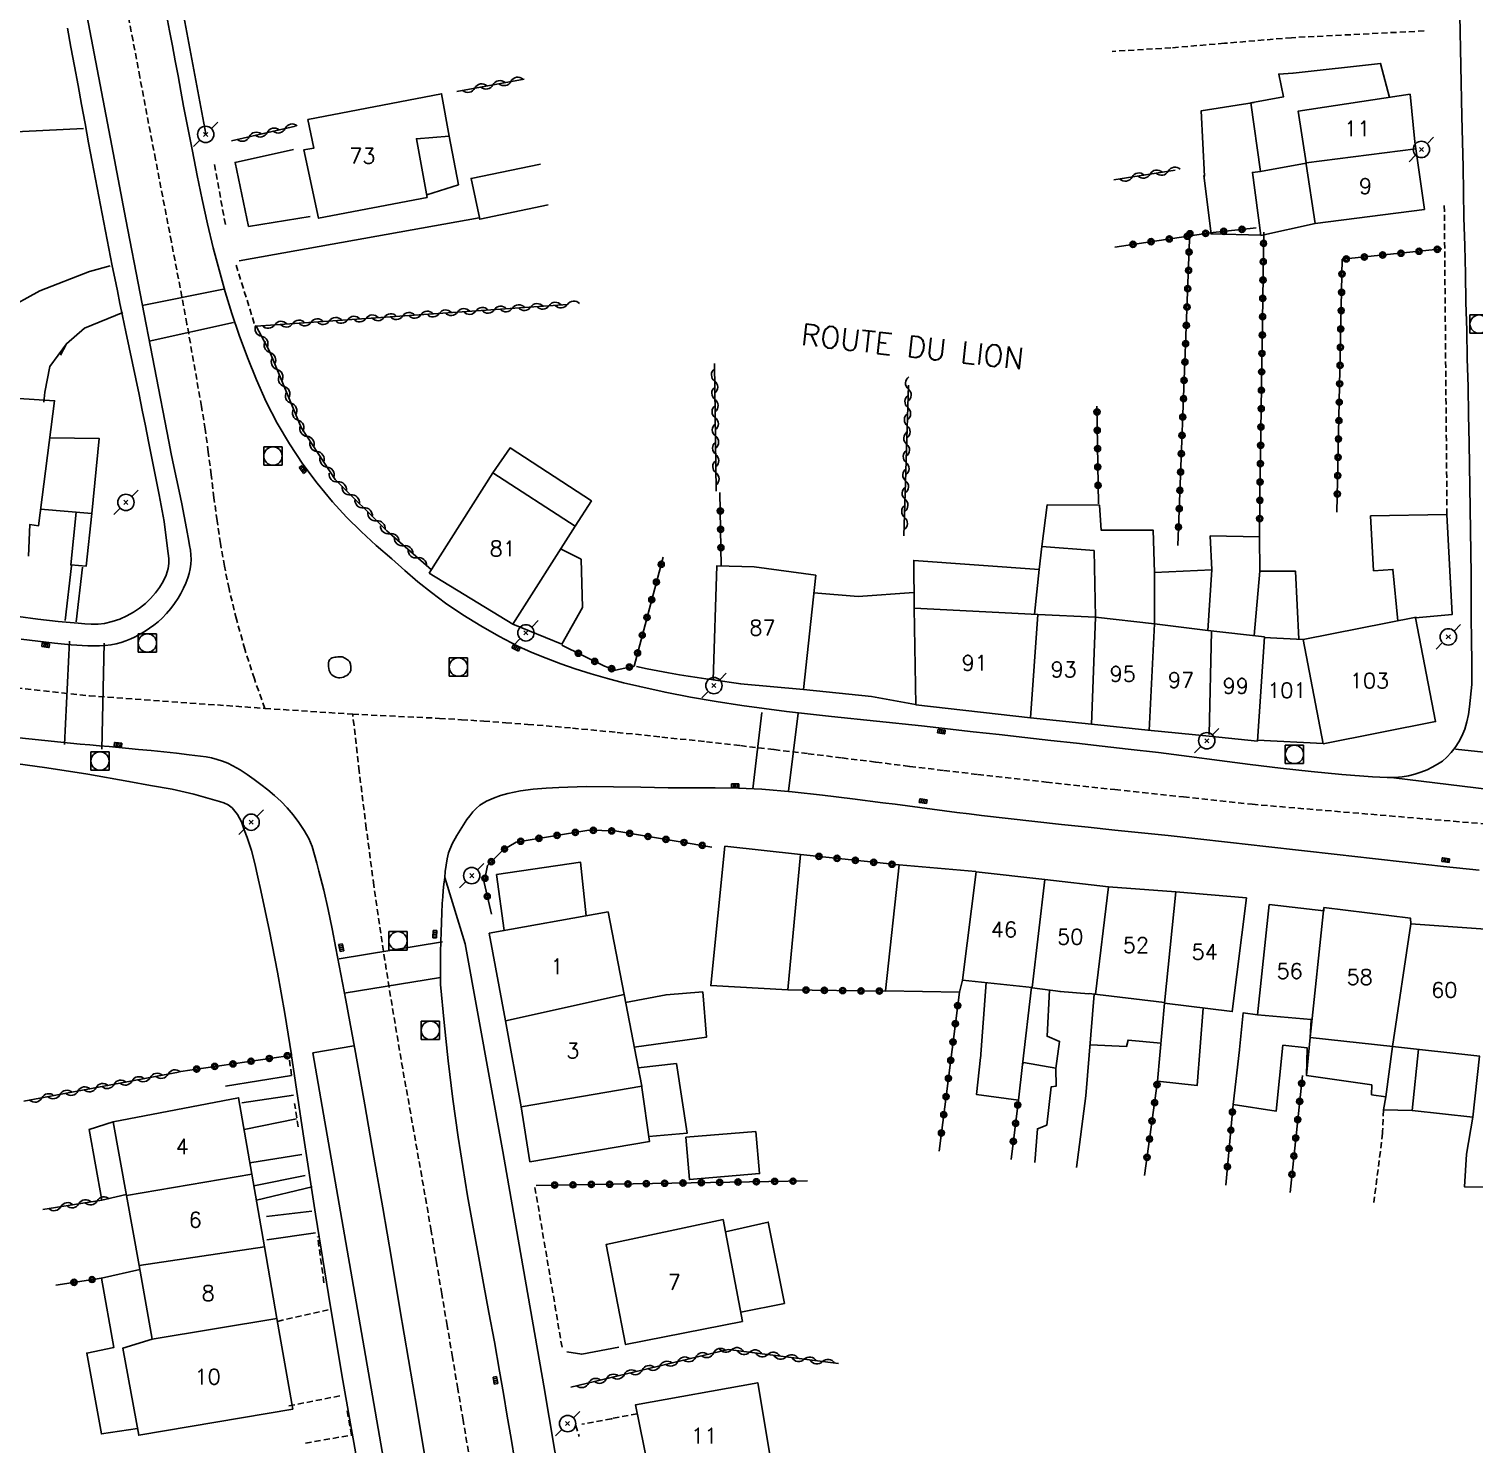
# Model space of a CAD drawing. Header units: millimetres. Extents: x 150997 to 152001, y 151999 to 153001.
# Drawn here: x 151315 to 151433.1, y 152481 to 152596.7 of the extents above; entities that cross this region are included whole.
import ezdxf
from ezdxf.enums import TextEntityAlignment as Align

# ---------------------------------------------------------------- set-up
doc = ezdxf.new("R2010")
doc.units = ezdxf.units.MM
doc.linetypes.add('DASHED', pattern=[0.75, 0.5, -0.25])
doc.layers.get('0').update_dxf_attribs({"linetype": 'CONTINUOUS'})
for name, color, linetype in [('W0001', 6, 'DASHED'), ('W0006', 2, 'CONTINUOUS'), ('W0008', 7, 'CONTINUOUS'), ('W0014', 7, 'CONTINUOUS'), ('W0015', 2, 'CONTINUOUS'), ('W0017', 7, 'CONTINUOUS'), ('W0020', 2, 'CONTINUOUS'), ('W0101', 7, 'CONTINUOUS'), ('W0104', 1, 'CONTINUOUS'), ('W0105', 7, 'CONTINUOUS'), ('W0112', 1, 'DASHED'), ('W0310', 3, 'CONTINUOUS'), ('W0323', 7, 'CONTINUOUS'), ('W0333', 7, 'CONTINUOUS'), ('W0401', 7, 'CONTINUOUS'), ('W0420', 7, 'CONTINUOUS'), ('W0473', 7, 'CONTINUOUS'), ('W0989', 7, 'CONTINUOUS'), ('W0991', 7, 'CONTINUOUS'), ('W1102', 7, 'CONTINUOUS')]:
    doc.layers.add(name, color=color, linetype=linetype)
doc.styles.get("Standard").update_dxf_attribs({"font": 'romans.shx', "width": 0.85})

# ---------------------------------------------------------------- blocks, each defined once
blk = doc.blocks.new('T401')
for p, q in [((-0.3, 0.3), (0, 0.3)), ((-0.3, -0.25), (-0.3, 0.3)), ((-0.3, 0.15), (0, 0.15)), ((-0.3, 0), (0, 0)), ((0, 0.3), (0, -0.25)), ((-0.3, -0.15), (0, -0.15)), ((-0.3, -0.25), (-0.3, -0.3)), ((-0.3, -0.3), (0, -0.3)), ((0, -0.3), (0, -0.25))]:
    blk.add_line(p, q)
blk = doc.blocks.new('T473')
for p, q in [((-0.166667, 0.166667), (0.166667, -0.166667)), ((-0.166667, -0.166667), (0.166667, 0.166667)), ((0.500001, 0.500001), (1.000002, 1.000002)), ((-1.000002, -1.000002), (-0.500001, -0.500001))]:
    blk.add_line(p, q)
blk.add_ellipse((0, 0), major_axis=(0.471405, 0.471405), ratio=1, start_param=5.4977871438, end_param=11.780972451)
blk = doc.blocks.new('T420')
for p, q in [((0.75, 0.75), (-0.75, 0.75)), ((-0.75, 0.75), (-0.75, -0.75)), ((0.75, 0.75), (0.75, -0.75)), ((0.75, -0.75), (-0.75, -0.75))]:
    blk.add_line(p, q)
blk.add_ellipse((0, 0), major_axis=(-0.53, 0.53), ratio=1, start_param=3.926991, end_param=10.210176)
blk = doc.blocks.new('t310o')
at = {"color": 0, "linetype": 'Continuous'}
for centre, start, end in [((-0.5, 0.38), 216.8699, 323.1304), ((0.5, -0.37), 36.8699, 143.1303)]:
    blk.add_arc(centre, 0.625, start, end, dxfattribs=at)
blk = doc.blocks.new('t323o')
at = {"color": 0, "linetype": 'Continuous'}
for radius in [0.25, 0.15]:
    blk.add_circle((0, 0), radius, dxfattribs=at)

msp = doc.modelspace()

# ---------------------------------------------------------------- linework, layer by layer
at = {"layer": 'W0001'}
for points in [[(151334.25, 152541.1), (151333.39, 152543.51), (151332.61, 152545.94), (151331.92, 152548.4), (151331.32, 152550.88), (151330.94, 152552.73), (151330.62, 152554.59), (151330.34, 152556.45), (151330.09, 152558.32), (151329.86, 152560.19), (151329.62, 152562.06), (151329.37, 152563.92), (151329.07, 152565.78), (151327.88, 152572.53), (151326.61, 152579.25), (151325.31, 152585.98), (151324.03, 152592.7), (151323.47, 152595.68), (151322.91, 152598.66)], [(151209.53, 152544.56), (151223.09, 152552.07), (151249.67, 152549.58), (151289.3, 152545.49), (151319.9, 152542.14), (151334.25, 152541.1)], [(151334.25, 152541.1), (151341.43, 152540.63)], [(151350.9, 152480.32), (151350.46, 152482.9), (151350.02, 152485.48), (151349.59, 152488.07), (151349.15, 152490.65), (151348.72, 152493.23), (151348.28, 152495.81), (151347.84, 152498.39), (151347.34, 152501.34), (151346.82, 152504.28), (151346.3, 152507.23), (151345.78, 152510.17), (151345.26, 152513.12), (151344.77, 152516.07), (151344.29, 152519.02), (151343.83, 152521.98), (151343.16, 152526.63), (151342.54, 152531.29), (151341.96, 152535.96), (151341.43, 152540.63)], [(151341.43, 152540.63), (151348.52, 152540.29), (151350.33, 152540.18), (151352.14, 152540.06), (151353.94, 152539.93), (151355.75, 152539.8), (151359.4, 152539.49), (151363.05, 152539.14), (151366.7, 152538.76), (151370.34, 152538.37), (151373.12, 152538.06), (151375.89, 152537.73), (151378.67, 152537.4), (151381.44, 152537.05), (151384.21, 152536.71), (151386.98, 152536.36), (151389.75, 152536.03), (151392.53, 152535.7), (151398.13, 152535.07), (151403.74, 152534.46), (151409.35, 152533.86), (151414.96, 152533.26), (151434.94, 152531.58)]]:
    msp.add_lwpolyline(points, dxfattribs=at)
at = {"layer": 'W0006'}
for points in [[(151348.95, 152527.27), (151350.63, 152521.86), (151353.71, 152504.88), (151357.05, 152485.73), (151360.17, 152467.26), (151363.45, 152448.27), (151367.33, 152426.13), (151370.75, 152406.88), (151374.92, 152382.36), (151378.76, 152360.97), (151381, 152349.27), (151382.06, 152346.26), (151383.71, 152343.76), (151386.01, 152341.31), (151391.62, 152336.43), (151399.71, 152330.05), (151404.17, 152327.96), (151407.53, 152327.12), (151409.88, 152327.51), (151414.26, 152328.71), (151423.71, 152331.89)], [(151338.18, 152512.93), (151341.53, 152513.51)], [(151338.18, 152512.93), (151342.16, 152490.07), (151345.31, 152471.88), (151350.78, 152440.74), (151355.79, 152412.23), (151359.44, 152391.8), (151362.93, 152371.1), (151366.84, 152349.93), (151367.24, 152346.18), (151367.12, 152344.02), (151366.31, 152341.8), (151363.44, 152337.42), (151360.75, 152333.13), (151359.01, 152328.96), (151357.52, 152322.57), (151356.26, 152319.26), (151353.99, 152316.73), (151349.62, 152314.08), (151342.29, 152311.74), (151342.98, 152308.76)]]:
    msp.add_lwpolyline(points, dxfattribs=at)
at = {"layer": 'W0008'}
for points in [[(151311.01, 152539.03), (151317.57, 152538.35), (151318.36, 152538.27), (151319.15, 152538.19), (151319.94, 152538.12), (151320.74, 152538.05), (151321.53, 152537.98), (151322.32, 152537.9), (151323.12, 152537.83), (151323.91, 152537.75), (151324.95, 152537.65), (151325.99, 152537.54), (151327.02, 152537.43), (151328.06, 152537.31), (151328.52, 152537.25), (151328.98, 152537.21), (151329.44, 152537.14), (151329.89, 152537.05), (151330.34, 152536.93), (151330.78, 152536.78), (151331.21, 152536.62), (151331.63, 152536.42), (151332.23, 152536.08), (151332.81, 152535.7), (151333.37, 152535.3), (151333.92, 152534.88), (151334.49, 152534.44), (151335.04, 152533.98), (151335.58, 152533.49), (151336.08, 152532.98), (151336.57, 152532.39), (151337.03, 152531.77), (151337.45, 152531.13), (151337.83, 152530.46)], [(151348.62, 152518.54), (151348.61, 152519.41), (151348.61, 152520.29), (151348.62, 152521.16), (151348.64, 152522.04), (151348.65, 152522.82), (151348.68, 152523.6), (151348.71, 152524.38), (151348.75, 152525.16), (151348.79, 152525.69), (151348.83, 152526.22), (151348.89, 152526.74), (151348.95, 152527.27), (151349, 152527.78), (151349.06, 152528.29), (151349.14, 152528.8), (151349.27, 152529.3), (151349.57, 152530.02), (151349.93, 152530.71), (151350.34, 152531.37), (151350.77, 152532.01), (151351, 152532.33), (151351.24, 152532.64), (151351.51, 152532.93), (151351.82, 152533.19), (151352.36, 152533.52), (151352.93, 152533.77), (151353.52, 152533.97), (151354.11, 152534.14), (151355.15, 152534.35), (151356.19, 152534.49), (151357.24, 152534.57), (151358.29, 152534.63), (151360.52, 152534.71), (151362.75, 152534.7), (151364.99, 152534.65), (151367.22, 152534.61), (151369.14, 152534.6), (151371.05, 152534.6), (151372.97, 152534.58), (151374.89, 152534.49), (151377.37, 152534.29), (151379.83, 152534.01), (151382.3, 152533.7), (151384.76, 152533.39), (151385.77, 152533.27), (151386.78, 152533.14), (151387.79, 152533.01), (151388.79, 152532.87), (151389.8, 152532.74), (151390.81, 152532.6), (151391.82, 152532.48), (151392.83, 152532.35), (151395.01, 152532.1), (151397.19, 152531.86), (151399.37, 152531.62), (151401.55, 152531.39), (151403.74, 152531.16), (151405.92, 152530.94), (151408.1, 152530.7), (151410.28, 152530.47), (151413.19, 152530.14), (151416.09, 152529.82), (151419, 152529.49), (151421.9, 152529.16), (151424.8, 152528.84), (151427.71, 152528.51), (151430.61, 152528.19), (151433.52, 152527.87)], [(151337.83, 152530.46), (151338.12, 152529.82), (151338.32, 152529.14), (151338.49, 152528.46), (151338.66, 152527.79), (151339.07, 152526.23), (151339.42, 152524.66), (151339.74, 152523.08), (151340.05, 152521.5), (151340.88, 152517.24), (151341.65, 152512.96), (151342.41, 152508.68), (151343.15, 152504.41), (151343.88, 152500.28), (151344.59, 152496.14), (151345.29, 152492.01), (151345.99, 152487.87), (151346.69, 152483.74), (151347.39, 152479.6)], [(151354.69, 152479.56), (151354.38, 152481.4), (151354.07, 152483.24), (151353.76, 152485.08), (151353.44, 152486.92), (151353.01, 152489.31), (151352.57, 152491.7), (151352.13, 152494.09), (151351.68, 152496.47), (151351.24, 152498.86), (151350.82, 152501.25), (151350.42, 152503.65), (151350.05, 152506.05), (151349.62, 152509.16), (151349.24, 152512.28), (151348.9, 152515.41), (151348.62, 152518.54)]]:
    msp.add_lwpolyline(points, dxfattribs=at)
at = {"layer": 'W0014'}
for points in [[(151315.14, 152621.6), (151321.74, 152587.11)], [(151431.95, 152597.78), (151432.03, 152593.64), (151432.11, 152589.5), (151432.2, 152585.37), (151432.28, 152581.23), (151432.34, 152578.92), (151432.39, 152576.62), (151432.44, 152574.32), (151432.5, 152572.01), (151432.55, 152569.71), (151432.61, 152567.4), (151432.65, 152565.1), (151432.7, 152562.8), (151432.76, 152559.23), (151432.82, 152555.66), (151432.87, 152552.09), (151432.88, 152548.52), (151432.9, 152546.7), (151432.93, 152544.88), (151432.91, 152543.05), (151432.74, 152541.22), (151432.64, 152540.61), (151432.51, 152540), (151432.34, 152539.41), (151432.11, 152538.83), (151431.86, 152538.36), (151431.57, 152537.91), (151431.24, 152537.49), (151430.88, 152537.11), (151430.51, 152536.8), (151430.11, 152536.53), (151429.69, 152536.3), (151429.26, 152536.09), (151428.76, 152535.89), (151428.26, 152535.73), (151427.74, 152535.6), (151427.22, 152535.51), (151426.61, 152535.46), (151426, 152535.46), (151425.4, 152535.49), (151424.79, 152535.52), (151422.29, 152535.7), (151419.78, 152535.94), (151417.28, 152536.22), (151414.79, 152536.52), (151412.3, 152536.85), (151409.81, 152537.17), (151407.31, 152537.49), (151404.82, 152537.78), (151402.71, 152538.02), (151400.6, 152538.26), (151398.49, 152538.49), (151396.38, 152538.72), (151394.27, 152538.96), (151392.16, 152539.19), (151390.05, 152539.43), (151387.94, 152539.67), (151384.26, 152540.06), (151380.58, 152540.44), (151376.9, 152540.85), (151373.23, 152541.35), (151371.14, 152541.67), (151369.05, 152542.03), (151366.97, 152542.43), (151364.9, 152542.88), (151363.57, 152543.2), (151362.25, 152543.55), (151360.93, 152543.93), (151359.63, 152544.35), (151358.44, 152544.76), (151357.25, 152545.2), (151356.07, 152545.68), (151354.92, 152546.2), (151353.39, 152547), (151351.9, 152547.85), (151350.44, 152548.76), (151349.02, 152549.72), (151347.87, 152550.57), (151346.76, 152551.46), (151345.68, 152552.38), (151344.62, 152553.32), (151343.36, 152554.43), (151342.12, 152555.57), (151340.91, 152556.74), (151339.77, 152557.99), (151338.53, 152559.51), (151337.35, 152561.08), (151336.26, 152562.72), (151335.26, 152564.41), (151334.36, 152566.16), (151333.56, 152567.96), (151332.84, 152569.79), (151332.16, 152571.63), (151331.56, 152573.39), (151331.01, 152575.17), (151330.5, 152576.96), (151330.02, 152578.76), (151329.55, 152580.72), (151329.12, 152582.7), (151328.72, 152584.68), (151328.32, 152586.66), (151328.08, 152587.89), (151327.84, 152589.12), (151327.61, 152590.35), (151327.38, 152591.58), (151327.15, 152592.81), (151326.92, 152594.04), (151326.69, 152595.27), (151326.46, 152596.5), (151326.21, 152597.82)], [(151329.41, 152588.09), (151327.55, 152598.11)], [(151318.11, 152596.72), (151318.4, 152595.16), (151318.69, 152593.6), (151318.98, 152592.04), (151319.26, 152590.47), (151319.55, 152588.91), (151319.84, 152587.35), (151320.14, 152585.79), (151320.54, 152583.66), (151320.95, 152581.54), (151321.36, 152579.42), (151321.77, 152577.3), (151321.98, 152576.27), (151322.19, 152575.24), (151322.4, 152574.22), (151322.61, 152573.19), (151322.88, 152571.9), (151323.15, 152570.62), (151323.42, 152569.34), (151323.69, 152568.06), (151323.96, 152566.77), (151324.23, 152565.49), (151324.49, 152564.2), (151324.74, 152562.92), (151325.18, 152560.74), (151325.62, 152558.57), (151326.02, 152556.39), (151326.3, 152554.18), (151326.35, 152553.78), (151326.39, 152553.37), (151326.4, 152552.96), (151326.34, 152552.54), (151326.17, 152552), (151325.93, 152551.48), (151325.63, 152551), (151325.3, 152550.54), (151324.91, 152550.09), (151324.48, 152549.67), (151324.01, 152549.3), (151323.51, 152548.97), (151322.96, 152548.66), (151322.38, 152548.4), (151321.77, 152548.2), (151321.15, 152548.05), (151320.61, 152547.99), (151320.06, 152547.99), (151319.52, 152548.03), (151318.98, 152548.08), (151317.34, 152548.22), (151315.7, 152548.41), (151314.07, 152548.63)], [(151321.74, 152587.11), (151322.89, 152581.07), (151324.05, 152575.02), (151325.22, 152568.97), (151326.4, 152562.93), (151326.6, 152561.91), (151326.81, 152560.89), (151327.03, 152559.88), (151327.24, 152558.86), (151327.45, 152557.84), (151327.65, 152556.82), (151327.84, 152555.8), (151328.02, 152554.78), (151328.09, 152554.41), (151328.16, 152554.04), (151328.21, 152553.66), (151328.23, 152553.29), (151328.2, 152552.9), (151328.15, 152552.52), (151328.06, 152552.14), (151327.95, 152551.77), (151327.8, 152551.34), (151327.61, 152550.92), (151327.39, 152550.51), (151327.16, 152550.12), (151326.87, 152549.68), (151326.55, 152549.26), (151326.21, 152548.86), (151325.85, 152548.48), (151325.53, 152548.18), (151325.18, 152547.92), (151324.83, 152547.66), (151324.47, 152547.43), (151324.18, 152547.25), (151323.89, 152547.08), (151323.59, 152546.93), (151323.29, 152546.79), (151322.89, 152546.63), (151322.49, 152546.5), (151322.09, 152546.38), (151321.67, 152546.3), (151321.2, 152546.24), (151320.72, 152546.22), (151320.25, 152546.22), (151319.77, 152546.23), (151318.41, 152546.3), (151317.04, 152546.44), (151315.68, 152546.59), (151314.32, 152546.75)], [(151371.02, 152543.43), (151370.3, 152543.52), (151369.58, 152543.62), (151368.86, 152543.73), (151368.15, 152543.85), (151367.26, 152544.01), (151366.38, 152544.18), (151365.5, 152544.35), (151364.62, 152544.54)], [(151341.97, 152478.63), (151341.24, 152482.62), (151340.54, 152486.62), (151339.44, 152493.18), (151338.39, 152499.74), (151337.38, 152506.31), (151336.41, 152512.89)]]:
    msp.add_lwpolyline(points, dxfattribs=at)
at = {"layer": 'W0015'}
msp.add_lwpolyline([(151339.45, 152544.72), (151339.44, 152544.54), (151339.47, 152544.36), (151339.51, 152544.19), (151339.59, 152544.03), (151339.65, 152543.93), (151339.73, 152543.84), (151339.82, 152543.76), (151339.93, 152543.7), (151340.04, 152543.65), (151340.15, 152543.62), (151340.27, 152543.61), (151340.39, 152543.61), (151340.54, 152543.63), (151340.68, 152543.67), (151340.81, 152543.73), (151340.94, 152543.8), (151341.03, 152543.86), (151341.1, 152543.92), (151341.17, 152544), (151341.23, 152544.08), (151341.24, 152544.12), (151341.26, 152544.16), (151341.27, 152544.2), (151341.28, 152544.24), (151341.28, 152544.28), (151341.29, 152544.32), (151341.29, 152544.37), (151341.29, 152544.41), (151341.29, 152544.47), (151341.28, 152544.53), (151341.27, 152544.59), (151341.25, 152544.65), (151341.24, 152544.72), (151341.22, 152544.8), (151341.2, 152544.87), (151341.16, 152544.94), (151341.09, 152545.01), (151341.01, 152545.07), (151340.93, 152545.12), (151340.85, 152545.17), (151340.79, 152545.21), (151340.72, 152545.25), (151340.65, 152545.29), (151340.57, 152545.31), (151340.45, 152545.33), (151340.33, 152545.32), (151340.21, 152545.31), (151340.09, 152545.29), (151339.98, 152545.28), (151339.86, 152545.27), (151339.74, 152545.25), (151339.64, 152545.19), (151339.55, 152545.09), (151339.49, 152544.97), (151339.46, 152544.84)], close=True, dxfattribs=at)
at = {"layer": 'W0017'}
for points in [[(151312.78, 152588.18), (151319.41, 152588.52)], [(151336.58, 152586.79), (151331.82, 152585.74), (151332.92, 152580.51)], [(151351.78, 152581.2), (151332.16, 152577.7)], [(151332.92, 152580.51), (151337.94, 152581.32)], [(151310.62, 152568.19), (151311.59, 152571.57), (151312.99, 152573.65), (151315.86, 152575.24), (151319.92, 152576.82), (151321.6, 152577.28)], [(151322.63, 152573.46), (151319.5, 152572.18), (151318.02, 152570.92), (151317.54, 152569.98)], [(151318.02, 152570.92), (151316.68, 152569.05), (151316.27, 152566.97), (151316.19, 152566.13)], [(151317.92, 152548.3), (151318.45, 152552.76)], [(151319.35, 152552.66), (151318.81, 152548.17)], [(151331.03, 152510.21), (151336.42, 152511.08)], [(151336.58, 152509.47), (151332.36, 152508.86)], [(151332.55, 152506.68), (151336.84, 152507.54)], [(151337.27, 152504.63), (151333.03, 152503.95)], [(151337.55, 152502.91), (151333.35, 152502.07)], [(151338.12, 152501.98), (151333.56, 152500.9)], [(151338.08, 152500), (151334.39, 152499.55)], [(151338.38, 152498.23), (151334.4, 152497.66)], [(151358.94, 152488.51), (151360.16, 152488.3), (151363.2, 152488.88)]]:
    msp.add_lwpolyline(points, dxfattribs=at)
at = {"layer": 'W0020'}
for points in [[(151330.87, 152575.38), (151324.21, 152574.05)], [(151331.69, 152572.64), (151324.78, 152571.12)], [(151317.88, 152538.14), (151318.29, 152546.59)], [(151321.12, 152546.44), (151320.93, 152537.77)], [(151374.87, 152540.78), (151374.15, 152534.53)], [(151377.06, 152534.33), (151377.84, 152540.71)], [(151440.35, 152536.84), (151431.59, 152537.77)], [(151426.54, 152535.42), (151445.32, 152533.14)], [(151340.31, 152520.64), (151348.76, 152522.02)], [(151348.62, 152519.11), (151340.73, 152517.82)]]:
    msp.add_lwpolyline(points, dxfattribs=at)
at = {"layer": 'W0101'}
for points in [[(151347.52, 152582.86), (151338.64, 152581.18), (151337.43, 152586.77), (151338.26, 152586.92), (151337.77, 152589.24), (151348.69, 152591.35), (151349.32, 152587.89), (151346.64, 152587.67)], [(151373.31, 152490.99), (151363.74, 152489.09), (151362.15, 152497.27), (151371.71, 152499.31)]]:
    msp.add_lwpolyline(points, close=True, dxfattribs=at)
for points in [[(151419.38, 152585.7), (151418.73, 152589.94), (151427.89, 152591.32)], [(151428.35, 152586.85), (151428.26, 152587.43), (151427.89, 152591.32)], [(151429.05, 152581.9), (151428.35, 152586.85)], [(151429.05, 152581.9), (151420.12, 152580.76), (151419.39, 152585.59), (151419.39, 152585.67), (151419.38, 152585.7)], [(151309.53, 152563.28), (151309.53, 152566.75), (151317.06, 152566.26), (151315.75, 152556.04), (151315.04, 152556.15), (151314.92, 152553.54)], [(151347.68, 152552.16), (151352.88, 152560.37), (151359.62, 152556.01), (151354.53, 152547.98)], [(151374.26, 152552.67), (151371.21, 152552.76), (151370.89, 152543.44)], [(151354.53, 152547.98), (151347.68, 152552.16)], [(151378.27, 152542.64), (151379.29, 152551.99), (151374.26, 152552.67)], [(151387.32, 152549.3), (151397.43, 152548.79)], [(151387.46, 152541.4), (151387.32, 152549.3)], [(151397.43, 152548.79), (151402.15, 152548.55)], [(151402.15, 152548.55), (151406.98, 152548.02)], [(151419.14, 152546.73), (151428.36, 152548.55)], [(151428.32, 152548.5), (151429.96, 152540.02), (151420.77, 152538.2)], [(151354.53, 152547.98), (151354.53, 152547.98)], [(151406.98, 152548.02), (151411.33, 152547.46)], [(151411.33, 152547.46), (151415.96, 152546.96)], [(151415.96, 152546.96), (151415.93, 152546.9)], [(151415.93, 152546.9), (151419.14, 152546.73)], [(151373.17, 152543.12), (151370.89, 152543.44)], [(151378.27, 152542.64), (151373.14, 152543.12), (151373.17, 152543.12)], [(151378.27, 152542.64), (151378.27, 152542.64)], [(151396.84, 152540.34), (151387.46, 152541.4)], [(151401.82, 152539.81), (151396.84, 152540.34)], [(151406.43, 152539.31), (151401.82, 152539.81)], [(151411.44, 152538.82), (151406.43, 152539.31)], [(151415.4, 152538.42), (151411.44, 152538.82)], [(151420.77, 152538.22), (151415.4, 152538.51), (151415.4, 152538.42)], [(151420.77, 152538.2), (151420.77, 152538.22)], [(151392.4, 152527.75), (151391.28, 152518.88), (151396.98, 152518.29)], [(151398, 152527.12), (151392.4, 152527.75)], [(151398, 152527.12), (151398, 152527.12)], [(151403.22, 152526.52), (151398, 152527.12)], [(151408.72, 152526.1), (151403.22, 152526.52)], [(151407.79, 152516.99), (151413.34, 152516.31), (151414.5, 152525.61)], [(151414.5, 152525.61), (151408.72, 152526.1)], [(151352.58, 152522.73), (151362.31, 152524.47), (151363.61, 152517.72)], [(151416.35, 152525.06), (151415.41, 152516.06), (151419.79, 152515.68)], [(151420.82, 152524.55), (151416.35, 152525.06)], [(151420.83, 152524.82), (151420.82, 152524.55)], [(151427.94, 152523.49), (151427.92, 152523.94), (151420.83, 152524.82)], [(151434.8, 152522.99), (151427.94, 152523.49)], [(151353.91, 152515.55), (151352.58, 152522.73)], [(151363.61, 152517.72), (151365.06, 152510.21)], [(151396.98, 152518.29), (151396.98, 152518.27), (151399.29, 152517.95), (151399.26, 152517.95), (151401.61, 152517.77), (151401.63, 152517.79)], [(151401.63, 152517.79), (151407.79, 152517.07)], [(151407.79, 152517.07), (151407.79, 152516.99)], [(151355.21, 152508.52), (151353.91, 152515.55)], [(151419.79, 152515.68), (151419.7, 152514.2)], [(151419.7, 152514.2), (151426.46, 152513.46), (151426.43, 152513.46)], [(151426.43, 152513.46), (151433.57, 152512.68)], [(151333.19, 152503.02), (151332.1, 152509.27), (151321.85, 152507.31), (151322.93, 152501.29)], [(151365.06, 152510.21), (151355.21, 152508.52)], [(151365.06, 152510.21), (151365.07, 152510.11)], [(151355.21, 152508.52), (151355.21, 152508.52)], [(151334.23, 152497.07), (151333.19, 152503.02)], [(151322.93, 152501.29), (151323.96, 152495.55)], [(151335.24, 152491.23), (151334.23, 152497.07)], [(151323.96, 152495.55), (151325.04, 152489.52)], [(151336.54, 152483.81), (151335.24, 152491.23)], [(151325.04, 152489.52), (151322.65, 152488.81), (151323.94, 152481.68), (151336.54, 152483.81)], [(151365.95, 152477.31), (151364.54, 152484.15), (151374.54, 152485.97), (151375.72, 152478.96)]]:
    msp.add_lwpolyline(points, dxfattribs=at)
at = {"layer": 'W0104'}
for points in [[(151426.2, 152591.06), (151425.46, 152593.83), (151418.32, 152593.05), (151418.29, 152593.05), (151417.14, 152592.97), (151417.53, 152591.11), (151414.86, 152590.6), (151415.64, 152584.99), (151414.98, 152584.93), (151415.68, 152579.77), (151420.12, 152580.76)], [(151347.48, 152583.09), (151350.07, 152583.92), (151349.32, 152587.89)], [(151356.78, 152585.61), (151351.11, 152584.43), (151351.81, 152581.1), (151357.42, 152582.27)], [(151415.64, 152584.99), (151419.39, 152585.67)], [(151315.92, 152557.39), (151320.1, 152557.04), (151320.71, 152563.16), (151316.67, 152563.23)], [(151359.62, 152556.01), (151360.94, 152558.07), (151354.29, 152562.4), (151352.88, 152560.37)], [(151418.78, 152546.75), (151418.5, 152552.33), (151415.62, 152552.33), (151415.6, 152552.36), (151415.57, 152555.12), (151411.53, 152555.2), (151411.67, 152552.44), (151406.97, 152552.21), (151406.88, 152555.67), (151402.62, 152555.67), (151402.48, 152557.73), (151398.2, 152557.74), (151397.78, 152554.34)], [(151430.89, 152556.96), (151424.65, 152556.84), (151424.89, 152552.36), (151426.47, 152552.46), (151426.88, 152548.26)], [(151428.32, 152548.5), (151431.31, 152548.77), (151430.89, 152556.96)], [(151358.53, 152546.36), (151360.21, 152549.35), (151360.1, 152553.3), (151358.43, 152554.14)], [(151387.32, 152549.3), (151387.29, 152553.2), (151397.55, 152552.47), (151397.78, 152554.34), (151402.04, 152554.01), (151402.15, 152548.55)], [(151397.55, 152552.47), (151397.18, 152548.8)], [(151406.97, 152552.21), (151406.98, 152548.02)], [(151411.67, 152552.44), (151411.33, 152547.46)], [(151415.6, 152552.36), (151415.6, 152552.33), (151415.12, 152547.05)], [(151387.31, 152550.57), (151382.75, 152550.24), (151379.14, 152550.56)], [(151358.53, 152546.36), (151354.53, 152547.98)], [(151387.46, 152541.4), (151387.45, 152541.42), (151383.84, 152542.08), (151378.27, 152542.64)], [(151371.86, 152529.85), (151370.7, 152518.44), (151376.99, 152518.09), (151378.05, 152529.16)], [(151378.05, 152529.16), (151371.86, 152529.85)], [(151353.8, 152522.95), (151353.19, 152527.52), (151360.06, 152528.53), (151360.51, 152524.15)], [(151391.28, 152518.88), (151391.03, 152517.9), (151385, 152518), (151386.11, 152528.3)], [(151392.4, 152527.75), (151392.37, 152527.78), (151386.11, 152528.3)], [(151397.2, 152503.98), (151397.4, 152506.73), (151398.17, 152507.04), (151398.54, 152510.17), (151398.94, 152510.22), (151398.92, 152511.67), (151398.9, 152511.7), (151396.27, 152512.14), (151396.19, 152512), (151395.85, 152509.08), (151392.44, 152509.53), (151392.75, 152512.56), (151392.75, 152512.45), (151393.22, 152518.68)], [(151363.74, 152517.05), (151367.05, 152517.69), (151370.05, 152517.92), (151370.34, 152514.22), (151364.45, 152513.4)], [(151396.19, 152512), (151396.92, 152518.3)], [(151398.92, 152511.67), (151399.22, 152513.87), (151398.2, 152514.3), (151398.4, 152518.07)], [(151402.05, 152517.74), (151401.37, 152509.42), (151400.59, 152503.58)], [(151410.97, 152516.6), (151410.47, 152510.28), (151407.22, 152510.63), (151407.79, 152516.99)], [(151415.41, 152516.06), (151414.24, 152516.22), (151413.92, 152513.22), (151413.92, 152513.19), (151413.41, 152508.73), (151416.93, 152508.18), (151417.48, 152513.56), (151419.45, 152513.36), (151419.45, 152513.33), (151419.4, 152511.1), (151424.74, 152510.32), (151424.72, 152509.51), (151425.89, 152509.35), (151425.7, 152508.27), (151428.04, 152508.24), (151432.99, 152507.68), (151432.49, 152504.67), (151432.49, 152504.65), (151432.32, 152502), (151434.72, 152501.96)], [(151401.71, 152513.6), (151404.68, 152513.45), (151404.82, 152513.99), (151407.5, 152513.72)], [(151419.4, 152511.1), (151419.7, 152514.2)], [(151425.89, 152509.35), (151426.43, 152513.46)], [(151428.04, 152508.24), (151428.57, 152513.23)], [(151432.99, 152507.68), (151433.54, 152512.68)], [(151365.64, 152506.11), (151368.76, 152506.37), (151367.9, 152512.06), (151364.77, 152511.71)], [(151365.07, 152510.11), (151365.7, 152505.7), (151355.92, 152504.03)], [(151355.92, 152504.03), (151355.21, 152508.52)], [(151321.85, 152507.31), (151319.88, 152506.67), (151320.92, 152500.9), (151322.92, 152501.35)], [(151373.17, 152491.73), (151376.73, 152492.46), (151375.4, 152499.1), (151371.9, 152498.3)], [(151323.84, 152482.22), (151320.89, 152481.78), (151319.69, 152488.4), (151321.91, 152488.86), (151320.89, 152494.53), (151324.02, 152495.22)]]:
    msp.add_lwpolyline(points, dxfattribs=at)
msp.add_lwpolyline([(151374.4, 152506.52), (151368.67, 152506.04), (151368.96, 152502.58), (151374.69, 152503.07)], close=True, dxfattribs=at)
at = {"layer": 'W0105'}
msp.add_lwpolyline([(151320.1, 152557.04), (151319.65, 152552.74), (151318.38, 152552.83), (151318.82, 152557.14)], dxfattribs=at)
at = {"layer": 'W0112'}
for points in [[(151429.02, 152596.49), (151418.18, 152595.94), (151412.69, 152595.48), (151408.32, 152595.11), (151403.52, 152594.82)], [(151330.13, 152585.58), (151331.05, 152580.48)], [(151430.89, 152556.96), (151430.67, 152582.22)], [(151331.9, 152577.35), (151333.38, 152572.58)], [(151336.43, 152511.1), (151336.22, 152512.6)], [(151336.98, 152506.88), (151336.67, 152508.8)], [(151425.7, 152508.27), (151425.62, 152506.51), (151425.63, 152506.38), (151424.91, 152500.7)], [(151356.33, 152501.94), (151358.58, 152488.65)], [(151339.08, 152494.15), (151338.56, 152497.92)], [(151335.29, 152490.99), (151339.67, 152491.98)], [(151336.2, 152484.08), (151340.6, 152484.94)], [(151341.32, 152481.69), (151340.98, 152483.7)], [(151364.69, 152483.44), (151362.66, 152483.05), (151362.6, 152483.02), (151360.15, 152482.58)], [(151359.68, 152482.48), (151359.94, 152481.58)], [(151337.58, 152481.03), (151341.32, 152481.69)]]:
    msp.add_lwpolyline(points, dxfattribs=at)
at = {"layer": 'W0310'}
for points in [[(151349.95, 152591.53), (151355.44, 152592.56)], [(151331.52, 152587.51), (151336.76, 152588.7)], [(151408.68, 152585.12), (151403.66, 152584.31)], [(151333.54, 152572.35), (151358.99, 152574.12)], [(151347.86, 152552.44), (151344.21, 152555.61), (151340, 152559.83), (151337.23, 152564.06), (151334.63, 152570.31), (151333.54, 152572.35)], [(151371.15, 152558.87), (151371, 152569.29)], [(151386.86, 152567.53), (151386.49, 152555.21)], [(151327.18, 152511.36), (151314.55, 152508.98)], [(151320.92, 152500.9), (151316.09, 152500.14)], [(151381.15, 152487.53), (151372.13, 152488.7), (151359.26, 152485.6)]]:
    msp.add_lwpolyline(points, dxfattribs=at)
at = {"layer": 'W0323'}
for points in [[(151403.73, 152578.81), (151411.53, 152579.99), (151415.3, 152580.39)], [(151409.88, 152580.14), (151408.88, 152554.43)], [(151415.57, 152555.12), (151415.6, 152558.38), (151415.6, 152558.41), (151415.91, 152580.05)], [(151421.89, 152557.14), (151422.33, 152577.82), (151430.47, 152578.68)], [(151402.39, 152557.84), (151402.27, 152565.81)], [(151371.55, 152552.75), (151371.45, 152558.75)], [(151358.54, 152546.28), (151362.01, 152544.55), (151362.91, 152544.24), (151364.43, 152544.56), (151366.8, 152553.47)], [(151370.8, 152529.76), (151362.86, 152531.08), (151360.73, 152531.14), (151354.78, 152530.17), (151353.73, 152529.53), (151352.45, 152528.26), (151352.17, 152526.87), (151352.78, 152524.29)], [(151386.11, 152528.3), (151378.05, 152529.16)], [(151385, 152517.98), (151376.99, 152518.09)], [(151391.03, 152517.9), (151389.37, 152504.91)], [(151327.19, 152511.39), (151336.13, 152512.7)], [(151407.22, 152510.63), (151406.16, 152502.92)], [(151419.08, 152511.1), (151418.06, 152501.51)], [(151395.85, 152509.08), (151395.26, 152504.21)], [(151412.8, 152502.13), (151413.41, 152508.73)], [(151378.6, 152502.47), (151356.43, 152502.1)], [(151320.89, 152494.53), (151317.17, 152493.95)]]:
    msp.add_lwpolyline(points, dxfattribs=at)
at = {"layer": 'W0333'}
for points in [[(151415.68, 152579.8), (151411.61, 152579.9), (151411.02, 152584.66), (151411.07, 152584.63), (151410.79, 152589.95), (151415.13, 152590.65)], [(151313.06, 152536.72), (151316.43, 152536.25), (151319.78, 152535.72), (151323.13, 152535.13), (151324.9, 152534.81), (151326.67, 152534.49), (151328.43, 152534.1), (151330.17, 152533.6), (151330.53, 152533.49), (151330.9, 152533.37), (151331.26, 152533.21), (151331.57, 152532.97), (151332.01, 152532.43), (151332.33, 152531.82), (151332.57, 152531.18), (151332.79, 152530.55), (151333.15, 152529.49), (151333.43, 152528.41), (151333.68, 152527.31), (151333.92, 152526.22), (151334.63, 152522.88), (151335.29, 152519.53), (151335.89, 152516.16), (151336.43, 152512.79)]]:
    msp.add_lwpolyline(points, dxfattribs=at)
at = {"layer": 'W1102'}
for points in [[(151428.35, 152586.85), (151419.38, 152585.7)], [(151396.84, 152540.34), (151397.43, 152548.79)], [(151401.82, 152539.8), (151402.15, 152548.55)], [(151406.55, 152539.3), (151406.98, 152548.02)], [(151411.63, 152547.43), (151411.45, 152538.96)], [(151415.4, 152538.42), (151415.96, 152546.96)], [(151419.14, 152546.73), (151420.77, 152538.2)], [(151398, 152527.12), (151396.98, 152518.29)], [(151403.22, 152526.52), (151402.16, 152517.73)], [(151408.72, 152526.1), (151407.79, 152516.99)], [(151419.7, 152514.2), (151420.83, 152524.82)], [(151426.43, 152513.46), (151427.94, 152523.49)], [(151353.91, 152515.55), (151363.61, 152517.72)], [(151322.93, 152501.29), (151333.19, 152503.02)], [(151323.96, 152495.55), (151334.23, 152497.07)], [(151325.04, 152489.52), (151335.24, 152491.23)]]:
    msp.add_lwpolyline(points, dxfattribs=at)

# ---------------------------------------------------------------- block references
at = {"layer": 'W0310'}
for p, rotation in [((151351.42, 152591.81), 10.65462767324595), ((151352.9, 152592.08), 10.65462767324595), ((151354.37, 152592.36), 10.65462767324595), ((151332.98, 152587.84), 12.85481476014665), ((151334.44, 152588.18), 12.85481476014665), ((151335.91, 152588.51), 12.85481476014665), ((151405.14, 152584.55), 189.2407289035091), ((151406.62, 152584.79), 189.2407289035091), ((151408.1, 152585.03), 189.2407289035091), ((151353, 152573.7), 3.977132979981361), ((151354.49, 152573.81), 3.977132979981361), ((151355.99, 152573.91), 3.977132979981361), ((151357.48, 152574.02), 3.977132979981361), ((151358.98, 152574.12), 3.977132979981361), ((151336.53, 152572.56), 3.977132979981361), ((151338.03, 152572.66), 3.977132979981361), ((151339.53, 152572.77), 3.977132979981361), ((151341.02, 152572.87), 3.977132979981361), ((151342.52, 152572.98), 3.977132979981361), ((151344.02, 152573.08), 3.977132979981361), ((151345.51, 152573.18), 3.977132979981361), ((151347.01, 152573.29), 3.977132979981361), ((151348.51, 152573.39), 3.977132979981361), ((151350, 152573.5), 3.977132979981361), ((151351.5, 152573.6), 3.977132979981361), ((151333.98, 152571.53), 118.0361197513727), ((151335.04, 152572.46), 3.977132979981361), ((151334.67, 152570.2), 112.6061917811421), ((151335.25, 152568.82), 112.6061917811421), ((151335.83, 152567.43), 112.6061917811421), ((151371.02, 152567.87), 90.83420832191898), ((151386.85, 152567.21), 268.3069548802595), ((151336.4, 152566.05), 112.6061917811421), ((151371.05, 152566.37), 90.83420832191898), ((151371.07, 152564.87), 90.83420832191898), ((151386.8, 152565.71), 268.3069548802595), ((151336.98, 152564.66), 112.6061917811421), ((151386.76, 152564.21), 268.3069548802595), ((151337.7, 152563.35), 123.2336750457364), ((151371.09, 152563.37), 90.83420832191898), ((151386.71, 152562.71), 268.3069548802595), ((151338.52, 152562.1), 123.2336750457364), ((151371.11, 152561.87), 90.83420832191898), ((151386.67, 152561.21), 268.3069548802595), ((151339.34, 152560.84), 123.2336750457364), ((151371.13, 152560.37), 90.83420832191898), ((151340.21, 152559.63), 134.8914082711759), ((151386.63, 152559.71), 268.3069548802595), ((151341.27, 152558.56), 134.8914082711759), ((151386.58, 152558.21), 268.3069548802595), ((151342.33, 152557.5), 134.8914082711759), ((151386.54, 152556.71), 268.3069548802595), ((151343.38, 152556.44), 134.8914082711759), ((151344.46, 152555.39), 139.007271191341), ((151345.59, 152554.41), 139.007271191341), ((151346.72, 152553.42), 139.007271191341), ((151326.34, 152511.21), 190.6628523755343), ((151318.97, 152509.82), 190.6628523755343), ((151320.45, 152510.1), 190.6628523755343), ((151321.92, 152510.37), 190.6628523755343), ((151323.39, 152510.65), 190.6628523755343), ((151324.87, 152510.93), 190.6628523755343), ((151316.02, 152509.26), 190.6628523755343), ((151317.5, 152509.54), 190.6628523755343), ((151317.57, 152500.37), 188.9714288355022), ((151319.05, 152500.61), 188.9714288355022), ((151320.54, 152500.84), 188.9714288355022), ((151372.39, 152488.66), 172.5857122000779), ((151366.55, 152487.36), 193.5312582858558), ((151368.01, 152487.71), 193.5312582858558), ((151369.47, 152488.06), 193.5312582858558), ((151370.93, 152488.41), 193.5312582858558), ((151373.88, 152488.47), 172.5857122000779), ((151375.37, 152488.28), 172.5857122000779), ((151376.86, 152488.08), 172.5857122000779), ((151378.34, 152487.89), 172.5857122000779), ((151379.83, 152487.7), 172.5857122000779), ((151362.18, 152486.3), 193.5312582858558), ((151363.64, 152486.65), 193.5312582858558), ((151365.1, 152487.01), 193.5312582858558), ((151360.72, 152485.95), 193.5312582858558)]:
    msp.add_blockref('t310o', p, dxfattribs=dict(at, rotation=rotation))
at = {"layer": 'W0323'}
for p, rotation in [((151409.66, 152579.71), 8.612052996925964), ((151409.87, 152579.91), 267.7635946294104), ((151411.15, 152579.94), 8.612052996925964), ((151412.64, 152580.11), 6.021653509001113), ((151414.13, 152580.27), 6.021653509001113), ((151405.22, 152579.04), 8.612052996925964), ((151406.7, 152579.26), 8.612052996925964), ((151408.18, 152579.49), 8.612052996925964), ((151415.89, 152579.12), 89.1767045086243), ((151428.61, 152578.48), 6.03466871645914), ((151430.1, 152578.64), 6.03466871645914), ((151409.81, 152578.41), 267.7635946294104), ((151415.87, 152577.62), 89.1767045086243), ((151422.65, 152577.85), 6.03466871645914), ((151424.14, 152578.01), 6.03466871645914), ((151425.63, 152578.17), 6.03466871645914), ((151427.12, 152578.32), 6.03466871645914), ((151409.76, 152576.91), 267.7635946294104), ((151422.31, 152576.63), 88.78937427282591), ((151409.7, 152575.41), 267.7635946294104), ((151415.85, 152576.12), 89.1767045086243), ((151422.27, 152575.13), 88.78937427282591), ((151409.64, 152573.91), 267.7635946294104), ((151415.83, 152574.62), 89.1767045086243), ((151415.81, 152573.12), 89.1767045086243), ((151422.24, 152573.63), 88.78937427282591), ((151409.58, 152572.42), 267.7635946294104), ((151415.79, 152571.62), 89.1767045086243), ((151422.21, 152572.13), 88.78937427282591), ((151409.52, 152570.92), 267.7635946294104), ((151422.18, 152570.63), 88.78937427282591), ((151409.46, 152569.42), 267.7635946294104), ((151415.76, 152570.12), 89.1767045086243), ((151422.15, 152569.14), 88.78937427282591), ((151409.4, 152567.92), 267.7635946294104), ((151415.74, 152568.62), 89.1767045086243), ((151415.72, 152567.12), 89.1767045086243), ((151422.12, 152567.64), 88.78937427282591), ((151409.35, 152566.42), 267.7635946294104), ((151415.7, 152565.62), 89.1767045086243), ((151422.08, 152566.14), 88.78937427282591), ((151402.28, 152565.34), 90.82655004333088), ((151409.29, 152564.92), 267.7635946294104), ((151422.05, 152564.64), 88.78937427282591), ((151402.3, 152563.84), 90.82655004333088), ((151409.23, 152563.42), 267.7635946294104), ((151415.68, 152564.12), 89.1767045086243), ((151422.02, 152563.14), 88.78937427282591), ((151402.32, 152562.34), 90.82655004333088), ((151415.66, 152562.62), 89.1767045086243), ((151402.34, 152560.84), 90.82655004333088), ((151409.17, 152561.92), 267.7635946294104), ((151415.64, 152561.12), 89.1767045086243), ((151421.99, 152561.64), 88.78937427282591), ((151409.11, 152560.42), 267.7635946294104), ((151415.61, 152559.62), 89.1767045086243), ((151421.96, 152560.14), 88.78937427282591), ((151402.37, 152559.34), 90.82655004333088), ((151409.05, 152558.93), 267.7635946294104), ((151421.93, 152558.64), 88.78937427282591), ((151371.48, 152557.25), 90.91772475237397), ((151409, 152557.43), 267.7635946294104), ((151415.59, 152558.12), 89.50729659667013), ((151415.58, 152556.62), 89.50729659667013), ((151371.5, 152555.75), 90.91772475237397), ((151408.94, 152555.93), 267.7635946294104), ((151371.53, 152554.25), 90.91772475237397), ((151366.65, 152552.88), 75.0761867739646), ((151366.26, 152551.43), 75.0761867739646), ((151365.88, 152549.99), 75.0761867739646), ((151365.49, 152548.54), 75.0761867739646), ((151365.1, 152547.09), 75.0761867739646), ((151359.88, 152545.61), 333.5340192364069), ((151364.72, 152545.64), 75.0761867739646), ((151361.22, 152544.94), 333.5340192364069), ((151362.6, 152544.35), 341.260693988717), ((151364.05, 152544.48), 11.72306376222722), ((151355.17, 152530.24), 189.229534484865), ((151356.65, 152530.48), 189.229534484865), ((151358.14, 152530.72), 189.229534484865), ((151359.62, 152530.96), 189.229534484865), ((151361.1, 152531.13), 178.4387534364861), ((151362.6, 152531.09), 178.4387534364861), ((151364.08, 152530.88), 170.5739342765351), ((151365.56, 152530.63), 170.5739342765351), ((151367.04, 152530.39), 170.5739342765351), ((151368.52, 152530.14), 170.5739342765351), ((151353.84, 152529.6), 211.6044430458732), ((151370, 152529.9), 170.5739342765351), ((151379.54, 152529), 173.8799773639164), ((151352.76, 152528.57), 224.7310077059237), ((151381.03, 152528.84), 173.8799773639164), ((151382.53, 152528.68), 173.8799773639164), ((151384.02, 152528.52), 173.8799773639164), ((151385.51, 152528.36), 173.8799773639164), ((151352.24, 152527.22), 258.4994000780775), ((151352.43, 152525.75), 283.2863278067999), ((151378.49, 152518.07), 179.2062625221701), ((151379.99, 152518.05), 179.2062625221701), ((151381.49, 152518.03), 179.2062625221701), ((151382.99, 152518.01), 179.2062625221701), ((151384.49, 152517.99), 179.2062625221701), ((151390.89, 152516.81), 262.6942404666503), ((151390.7, 152515.32), 262.6942404666503), ((151390.51, 152513.83), 262.6942404666503), ((151334.61, 152512.48), 8.329931989018844), ((151336.09, 152512.7), 8.329931989018844), ((151390.32, 152512.34), 262.6942404666503), ((151328.67, 152511.61), 8.329931989018844), ((151330.15, 152511.83), 8.329931989018844), ((151331.64, 152512.04), 8.329931989018844), ((151333.12, 152512.26), 8.329931989018844), ((151390.13, 152510.86), 262.6942404666503), ((151407.18, 152510.35), 262.1664906111175), ((151419.01, 152510.46), 263.9198780929676), ((151389.94, 152509.37), 262.6942404666503), ((151406.98, 152508.86), 262.1664906111175), ((151418.85, 152508.97), 263.9198780929676), ((151389.75, 152507.88), 262.6942404666503), ((151395.8, 152508.68), 263.0793080241878), ((151413.35, 152508.11), 84.71505824113352), ((151389.56, 152506.39), 262.6942404666503), ((151395.62, 152507.19), 263.0793080241878), ((151406.77, 152507.38), 262.1664906111175), ((151413.22, 152506.62), 84.71505824113352), ((151418.69, 152507.48), 263.9198780929676), ((151395.44, 152505.7), 263.0793080241878), ((151406.57, 152505.89), 262.1664906111175), ((151418.53, 152505.99), 263.9198780929676), ((151406.37, 152504.41), 262.1664906111175), ((151413.08, 152505.12), 84.71505824113352), ((151418.37, 152504.5), 263.9198780929676), ((151412.94, 152503.63), 84.71505824113352), ((151418.21, 152503), 263.9198780929676), ((151357.93, 152502.13), 180.945693374224), ((151359.43, 152502.15), 180.945693374224), ((151360.93, 152502.18), 180.945693374224), ((151362.43, 152502.2), 180.945693374224), ((151363.93, 152502.23), 180.945693374224), ((151365.43, 152502.25), 180.945693374224), ((151366.93, 152502.28), 180.945693374224), ((151368.43, 152502.3), 180.945693374224), ((151369.93, 152502.33), 180.945693374224), ((151371.43, 152502.35), 180.945693374224), ((151372.93, 152502.38), 180.945693374224), ((151374.43, 152502.4), 180.945693374224), ((151375.93, 152502.43), 180.945693374224), ((151377.43, 152502.45), 180.945693374224), ((151318.65, 152494.18), 188.7736258918156), ((151320.13, 152494.41), 188.7736258918156)]:
    msp.add_blockref('t323o', p, dxfattribs=dict(at, rotation=rotation))
at = {"layer": 'W0401'}
for p, rotation in [((151337.48, 152560.73), 35.77184900522184), ((151316.35, 152546.42), 83.32160427085628), ((151354.85, 152546.18), 63.82717887012937), ((151389.58, 152539.36), 83.59044051658799), ((151322.24, 152538), 264.7251380221693), ((151372.7, 152534.64), 268.683362419786), ((151388.05, 152533.37), 262.3982428361078), ((151430.77, 152528.55), 263.6895174194553), ((151348.29, 152522.64), 358.5802679144979), ((151340.34, 152521.51), 191.3504443349059), ((151353.25, 152486.19), 9.805272950774231)]:
    msp.add_blockref('T401', p, dxfattribs=dict(at, rotation=rotation))
at = {"layer": 'W0420'}
for p in [(151433.52, 152572.52), (151334.91, 152561.73), (151324.65, 152546.45), (151350.07, 152544.48), (151320.77, 152536.8), (151418.42, 152537.34), (151345.13, 152522.1), (151347.78, 152514.78)]:
    msp.add_blockref('T420', p, dxfattribs=at)
at = {"layer": 'W0473'}
for p in [(151329.41, 152588.03), (151428.8, 152586.8), (151322.89, 152557.95), (151355.59, 152547.28), (151431, 152546.95), (151370.96, 152542.97), (151411.25, 152538.46), (151333.13, 152531.8), (151351.16, 152527.43), (151359, 152482.63)]:
    msp.add_blockref('T473', p, dxfattribs=at)

# ---------------------------------------------------------------- texts
at = {"layer": 'W0989'}
msp.add_text('ROUTE DU LION   ', height=1.75, rotation=353.6595, dxfattribs=at).set_placement((151378, 152570.83))
at = {"layer": 'W0991'}
for s, p in [('11', (151423.55, 152588.51)), ('73', (151342.22, 152586.27)), ('9', (151424.22, 152583.8)), ('81', (151353.7, 152554.17)), ('87', (151374.93, 152547.7)), ('91', (151392.28, 152544.82)), ('93', (151399.55, 152544.29)), ('95', (151404.38, 152543.92)), ('97', (151409.15, 152543.42)), ('99', (151413.62, 152542.94)), ('103', (151424.55, 152543.37)), ('101', (151417.8, 152542.58)), ('46', (151394.67, 152523.02)), ('50', (151400.09, 152522.43)), ('52', (151405.46, 152521.75)), ('54', (151411.09, 152521.2)), ('1', (151358.13, 152520.01)), ('56', (151418.03, 152519.63)), ('58', (151423.75, 152519.14)), ('60', (151430.67, 152518.08)), ('3', (151359.43, 152513.12)), ('4', (151327.5, 152505.28)), ('6', (151328.56, 152499.29)), ('8', (151329.62, 152493.3)), ('7', (151367.72, 152494.2)), ('10', (151329.57, 152486.46)), ('11', (151370.16, 152481.64))]:
    msp.add_text(s, height=1.25, dxfattribs=at).set_placement(p, align=Align.MIDDLE_CENTER)

doc.saveas('drawing.dxf')
